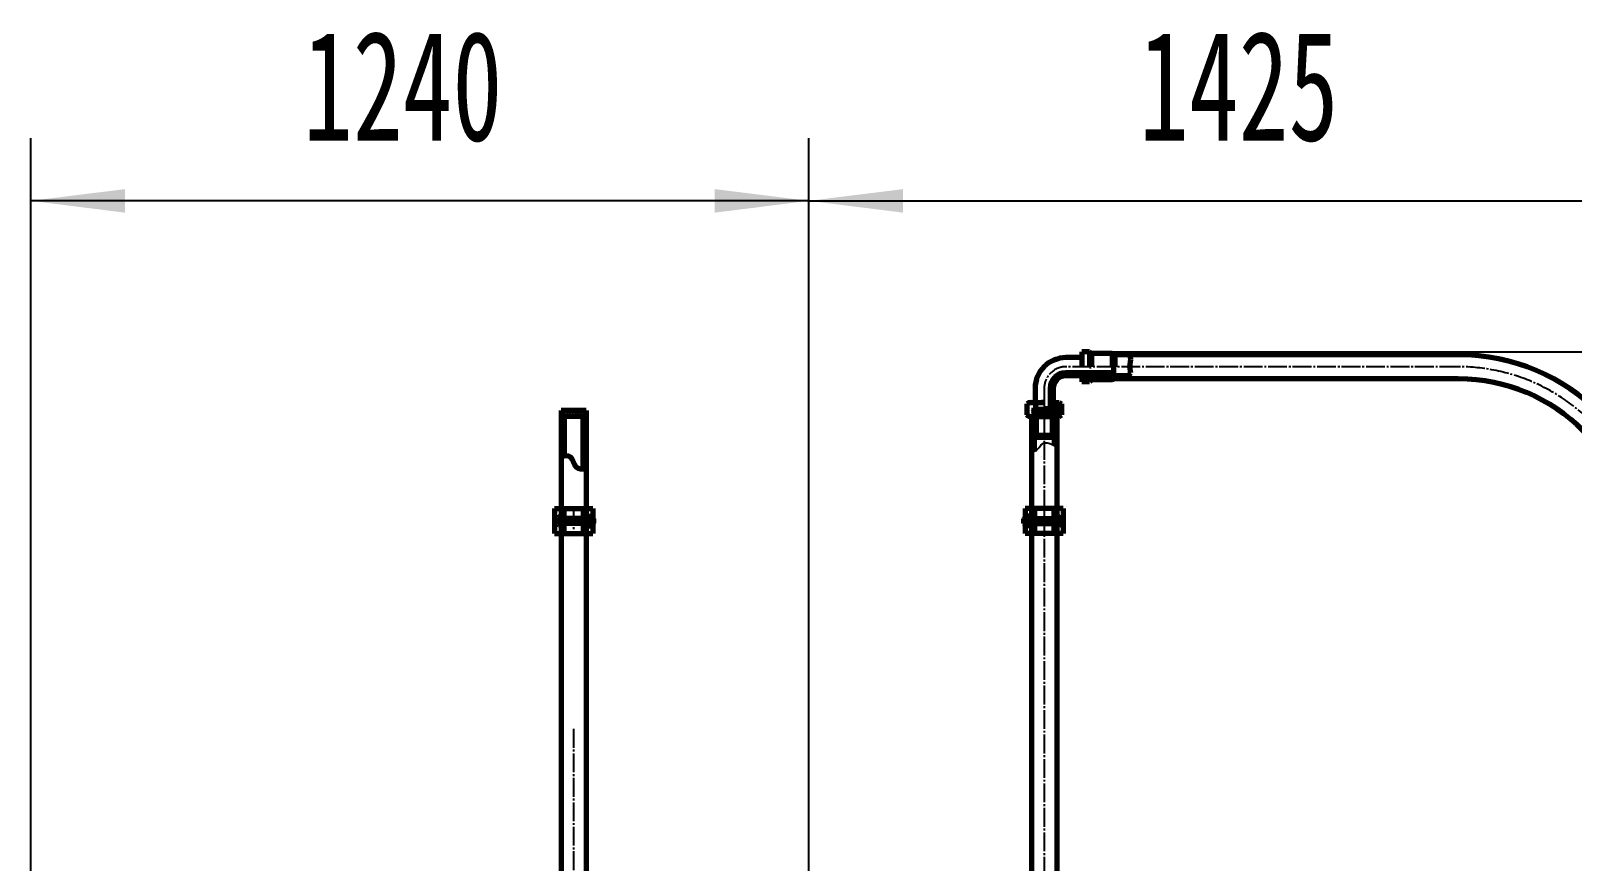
# Model space of a CAD drawing. Header units: millimetres. Extents: x -14850 to 14850, y -10500 to 10500.
# Drawn here: x 7018 to 9475, y 6095 to 7418 of the extents above; entities that cross this region are included whole.
import ezdxf

# ---------------------------------------------------------------- set-up
doc = ezdxf.new("R2010")
doc.units = ezdxf.units.MM
doc.linetypes.add('EB_DASH', pattern=[6, 3, -3])
doc.linetypes.add('EB_DASHDOT', pattern=[39, 30, -3, 3, -3])
for name, color, linetype, lineweight in [('CAXA0', 7, 'Continuous', 70), ('CAXA1', 1, 'EB_DASHDOT', 25), ('CAXA2', 6, 'EB_DASH', 25), ('CAXA3', 7, 'Continuous', 25), ('CAXA4', 3, 'Continuous', 25), ('CAXA5', 4, 'Continuous', 25)]:
    doc.layers.add(name, color=color, linetype=linetype, lineweight=lineweight)
doc.styles.add('标准', font='', dxfattribs={"width": 0.667})
doc.styles.get('标准').set_extended_font_data('NSimSun')
doc.dimstyles.new('标准', dxfattribs={"dimscale": 50, "dimtxt": 3.5, "dimasz": 3, "dimexe": 2, "dimexo": 0, "dimtad": 1, "dimdec": 1, "dimzin": 12, "dimdsep": 46, "dimtxsty": '标准', "dimcen": 0, "dimdle": 4, "dimaunit": 1, "dimazin": 2, "dimtfac": 1, "dimtdec": 3, "dimtmove": 0, "dimatfit": 3, "dimfxl": 0, "dimtolj": 1, "dimtzin": 0, "dimarcsym": 0})

# ---------------------------------------------------------------- blocks, each defined once
blk = doc.blocks.new('CAXBLOCK726')
at = {"layer": 'CAXA0', "color": 0, "linetype": 'Continuous', "lineweight": 25}
for p, q in [((7868.4, 6789.9), (7863.4, 6794.9)), ((7868.4, 6785.7), (7863.4, 6790.7)), ((7868.4, 6781.5), (7863.4, 6786.5)), ((7868.4, 6777.2), (7863.4, 6782.2)), ((7868.4, 6794.2), (7863.9, 6798.7)), ((7868.4, 6798.4), (7866, 6800.8)), ((7868.4, 6802.7), (7868.1, 6802.9)), ((7903.4, 6797.4), (7898.4, 6802.4)), ((7903.4, 6793.1), (7898.4, 6798.1)), ((7903.4, 6788.9), (7898.4, 6793.9)), ((7903.4, 6784.6), (7898.4, 6789.6)), ((7903.4, 6780.4), (7898.4, 6785.4)), ((7903.4, 6776.2), (7898.4, 6781.2)), ((7868.4, 6773), (7863.4, 6778)), ((7868.4, 6768.7), (7863.4, 6773.7)), ((7868.4, 6764.5), (7863.4, 6769.5)), ((7868.4, 6760.2), (7863.4, 6765.2)), ((7868.4, 6756), (7863.4, 6761)), ((7868.4, 6751.8), (7863.4, 6756.8)), ((7903.4, 6771.9), (7898.4, 6776.9)), ((7903.4, 6767.7), (7898.4, 6772.7)), ((7903.4, 6763.4), (7898.4, 6768.4)), ((7903.4, 6759.2), (7898.4, 6764.2)), ((7903.4, 6754.9), (7898.4, 6759.9)), ((7903.4, 6750.7), (7898.4, 6755.7)), ((7868.4, 6747.5), (7863.4, 6752.5)), ((7868.4, 6743.3), (7863.4, 6748.3)), ((7867.4, 6740), (7863.4, 6744)), ((7864, 6739.1), (7863.4, 6739.8)), ((7903.4, 6746.5), (7898.4, 6751.5)), ((7903.4, 6742.2), (7898.4, 6747.2)), ((7903.4, 6738), (7898.4, 6743)), ((7903.4, 6733.7), (7898.4, 6738.7)), ((7903.4, 6729.5), (7898.4, 6734.5)), ((7903.4, 6725.2), (7898.4, 6730.2)), ((7903.3, 6721.1), (7898.4, 6726)), ((7900.1, 6720), (7898.4, 6721.8))]:
    blk.add_line(p, q, dxfattribs=at)
blk = doc.blocks.new('CAXBLOCK727')
at = {"layer": 'CAXA0', "color": 0, "linetype": 'Continuous', "lineweight": 25}
for p, q in [((7863.4, 6811.2), (7865.3, 6813.2)), ((7864, 6807.6), (7869.6, 6813.2)), ((7866.1, 6805.4), (7873.8, 6813.2)), ((7868.2, 6803.3), (7878.1, 6813.2)), ((7872.3, 6803.2), (7882.3, 6813.2)), ((7876.6, 6803.2), (7883.4, 6810)), ((7880.8, 6803.2), (7883.4, 6805.7)), ((7883.4, 6810), (7886.6, 6813.2)), ((7883.4, 6805.7), (7890.8, 6813.2)), ((7885, 6803.2), (7895, 6813.2)), ((7889.3, 6803.2), (7899.3, 6813.2)), ((7893.5, 6803.2), (7903.4, 6813)), ((7897.8, 6803.2), (7903.4, 6808.8))]:
    blk.add_line(p, q, dxfattribs=at)
blk = doc.blocks.new('CAXBLOCK730')
at = {"layer": 'CAXA0', "color": 0, "linetype": 'Continuous', "lineweight": 25}
blk.add_line((7902.4, 6641.4), (7900.9, 6642.9), dxfattribs=at)
blk = doc.blocks.new('CAXBLOCK731')
at = {"layer": 'CAXA0', "color": 0, "linetype": 'Continuous', "lineweight": 25}
blk.add_line((7902.2, 6628.9), (7900.9, 6630.2), dxfattribs=at)
blk = doc.blocks.new('CAXBLOCK729', base_point=(7900.9, 6636.9))
at = {"layer": 'CAXA0'}
for p, q in [((7902.5, 6644.9), (7900.9, 6644.9)), ((7900.9, 6644.9), (7900.9, 6628.9)), ((7902.5, 6641.4), (7900.9, 6641.4)), ((7902.5, 6628.9), (7902.5, 6644.9)), ((7900.9, 6632.4), (7902.5, 6632.4)), ((7900.9, 6628.9), (7902.5, 6628.9))]:
    blk.add_line(p, q, dxfattribs=at)
at = {"layer": 'CAXA1', "color": 1, "linetype": 'EB_DASHDOT', "lineweight": 25}
blk.add_line((7897.9, 6636.9), (7905.5, 6636.9), dxfattribs=at)
at = {"layer": 'CAXA5'}
for name in ['CAXBLOCK730', 'CAXBLOCK731']:
    blk.add_blockref(name, (0, 0), dxfattribs=at)
blk = doc.blocks.new('CAXBLOCK732', base_point=(7865.9, 6636.9))
at = {"layer": 'CAXA0'}
for p, q in [((7858.2, 6631.8), (7858.2, 6642)), ((7859.5, 6643.2), (7865.9, 6643.2)), ((7865.9, 6643.2), (7865.9, 6630.5)), ((7915.3, 6640.9), (7865.9, 6640.9)), ((7915.3, 6632.9), (7865.9, 6632.9)), ((7887.9, 6640.9), (7887.9, 6632.9)), ((7915.3, 6632.9), (7915.3, 6640.9)), ((7915.9, 6640.3), (7915.3, 6640.9)), ((7915.9, 6633.5), (7915.3, 6632.9)), ((7915.9, 6633.5), (7915.9, 6640.3)), ((7865.9, 6630.5), (7859.5, 6630.5))]:
    blk.add_line(p, q, dxfattribs=at)
for centre, start, end in [((7859.5, 6642), 90, 180), ((7859.5, 6631.8), 180, 270)]:
    blk.add_arc(centre, 1.27, start, end, dxfattribs=at)
at = {"layer": 'CAXA1'}
blk.add_line((7918.9, 6636.9), (7855.2, 6636.9), dxfattribs=at)
at = {"layer": 'CAXA2'}
for p, q in [((7862.2, 6640.3), (7858.2, 6640.3)), ((7862.2, 6638.6), (7858.2, 6638.6)), ((7862.2, 6635.1), (7858.2, 6635.1)), ((7862.2, 6633.4), (7858.2, 6633.4)), ((7862.2, 6640.3), (7864.2, 6636.9)), ((7862.2, 6633.4), (7864.2, 6636.9))]:
    blk.add_line(p, q, dxfattribs=at)
for centre, radius, start, end in [((7860.5, 6639.5), 1.94, 333.4349, 26.5651), ((7855.7, 6636.9), 6.8, 345.2529, 14.7471), ((7860.5, 6634.3), 1.94, 333.4349, 26.5651)]:
    blk.add_arc(centre, radius, start, end, dxfattribs=at)
at = {"layer": 'CAXA3'}
for p, q in [((7887.9, 6640.3), (7886.8, 6640.9)), ((7887.9, 6633.5), (7886.8, 6632.9)), ((7915.9, 6640.3), (7887.9, 6640.3)), ((7915.9, 6633.5), (7887.9, 6633.5))]:
    blk.add_line(p, q, dxfattribs=at)
blk = doc.blocks.new('CAXBLOCK733', base_point=(7905.1, 6636.9))
at = {"layer": 'CAXA0'}
for p, q in [((7905.1, 6642.5), (7905.1, 6631.2)), ((7905.7, 6644.4), (7910.9, 6644.4)), ((7910.9, 6640.6), (7905.7, 6640.6)), ((7910.9, 6633.1), (7905.7, 6633.1)), ((7911.5, 6642.5), (7911.5, 6631.2)), ((7905.7, 6629.4), (7910.9, 6629.4))]:
    blk.add_line(p, q, dxfattribs=at)
for centre, radius, start, end in [((7908.3, 6642.5), 3.23, 144.43, 215.57), ((7917.1, 6636.9), 12, 161.7761, 198.2239), ((7908.3, 6631.2), 3.23, 144.43, 215.57), ((7908.3, 6642.5), 3.23, 324.43, 35.57), ((7899.5, 6636.9), 12, 341.7761, 18.2239), ((7908.3, 6631.2), 3.23, 324.43, 35.57)]:
    blk.add_arc(centre, radius, start, end, dxfattribs=at)
at = {"layer": 'CAXA1', "linetype": 'EB_DASHDOT', "lineweight": 25}
blk.add_line((7904.5, 6636.9), (7914.5, 6636.9), dxfattribs=at)
blk = doc.blocks.new('CAXBLOCK734', base_point=(7902.5, 6636.9))
at = {"layer": 'CAXA0'}
for p, q in [((7902.5, 6629.2), (7902.5, 6644.6)), ((7902.5, 6644.6), (7905.1, 6644.6)), ((7902.5, 6637.5), (7902.8, 6637.4)), ((7902.5, 6636.2), (7905.1, 6635.5)), ((7902.8, 6637.4), (7905.1, 6636.8)), ((7905.1, 6629.2), (7905.1, 6644.6)), ((7902.5, 6629.2), (7905.1, 6629.2))]:
    blk.add_line(p, q, dxfattribs=at)
at = {"layer": 'CAXA1', "linetype": 'EB_DASHDOT', "lineweight": 25}
blk.add_line((7899.5, 6636.9), (7908.1, 6636.9), dxfattribs=at)
blk = doc.blocks.new('CAXBLOCK728', base_point=(7858.7, 6583.3))
at = {"layer": 'CAXA0'}
for p, q in [((7852.9, 6656.9), (7852.9, 6616.9)), ((7852.9, 6656.9), (7913.9, 6656.9)), ((7865.9, 6656.9), (7865.9, 6616.9)), ((7867.9, 6656.9), (7867.9, 6616.9)), ((7898.9, 6656.9), (7898.9, 6616.9)), ((7900.9, 6656.9), (7900.9, 6616.9)), ((7913.9, 6656.9), (7913.9, 6616.9)), ((7852.9, 6616.9), (7913.9, 6616.9))]:
    blk.add_line(p, q, dxfattribs=at)
at = {"layer": 'CAXA1', "linetype": 'EB_DASHDOT', "lineweight": 25}
for p, q in [((7883.4, 6659.9), (7883.4, 6613.9)), ((7849.9, 6636.9), (7916.9, 6636.9)), ((7860.9, 6636.9), (7905.9, 6636.9))]:
    blk.add_line(p, q, dxfattribs=at)
at = {"layer": 'CAXA2'}
for p, q in [((7865.9, 6641.9), (7867.9, 6641.9)), ((7898.9, 6641.9), (7900.9, 6641.9)), ((7865.9, 6631.9), (7867.9, 6631.9)), ((7898.9, 6631.9), (7900.9, 6631.9))]:
    blk.add_line(p, q, dxfattribs=at)
at = {"layer": 'CAXA0'}
for name, p in [('CAXBLOCK732', (7865.9, 6636.9)), ('CAXBLOCK729', (7900.9, 6636.9)), ('CAXBLOCK734', (7902.5, 6636.9)), ('CAXBLOCK733', (7905.1, 6636.9))]:
    blk.add_blockref(name, p, dxfattribs=at)
blk = doc.blocks.new('CAXBLOCK735')
at = {"layer": 'CAXA0', "color": 0, "linetype": 'Continuous', "lineweight": 25}
for p, q in [((8644, 6855.7), (8648.2, 6851.6)), ((8644.8, 6857.8), (8648.7, 6853.9)), ((8645.7, 6859.7), (8649.5, 6856)), ((8646.7, 6861.5), (8650.4, 6857.9)), ((8647.9, 6863.2), (8651.5, 6859.6)), ((8649.2, 6864.8), (8652.7, 6861.2)), ((8650.5, 6866.2), (8654.1, 6862.7)), ((8652, 6867.5), (8655.6, 6864)), ((8653.6, 6868.8), (8657.3, 6865.2)), ((8655.4, 6869.9), (8659.1, 6866.2)), ((8657.2, 6870.8), (8661.1, 6867)), ((8659.2, 6871.7), (8663.2, 6867.7)), ((8661.4, 6872.3), (8665.6, 6868.1)), ((8663.7, 6872.9), (8668.3, 6868.2)), ((8666.2, 6873.2), (8671.2, 6868.2)), ((8669, 6873.2), (8674, 6868.2)), ((8671.8, 6873.2), (8676.8, 6868.2)), ((8674.7, 6873.2), (8679.7, 6868.2)), ((8677.5, 6873.2), (8682.5, 6868.2)), ((8680.3, 6873.2), (8685.3, 6868.2)), ((8683.1, 6873.2), (8688.1, 6868.2)), ((8686, 6873.2), (8691, 6868.2)), ((8688.8, 6873.2), (8693.8, 6868.2)), ((8691.6, 6873.2), (8696.6, 6868.2)), ((8694.5, 6873.2), (8699.5, 6868.2)), ((8697.3, 6873.2), (8702.3, 6868.2)), ((8700.1, 6873.2), (8705.1, 6868.2)), ((8702.9, 6873.2), (8707.9, 6868.2)), ((8705.8, 6873.2), (8710.8, 6868.2)), ((8708.6, 6873.2), (8713.6, 6868.2)), ((8711.4, 6873.2), (8716.2, 6868.4)), ((8714.3, 6873.2), (8719.5, 6868)), ((8717.1, 6873.2), (8722.3, 6868)), ((8719.9, 6873.2), (8725, 6868.2)), ((8722.7, 6873.2), (8728, 6868)), ((8725.6, 6873.2), (8730.8, 6868)), ((8728.4, 6873.2), (8733.6, 6868)), ((8731.2, 6873.2), (8736.1, 6868.3)), ((8734.1, 6873.2), (8739.2, 6868)), ((8736.9, 6873.2), (8741.2, 6868.9)), ((8739.7, 6873.2), (8743.2, 6869.7)), ((8742.5, 6873.2), (8743.8, 6871.9)), ((8642.9, 6848.4), (8647.9, 6843.4)), ((8642.9, 6845.6), (8647.9, 6840.6)), ((8642.9, 6842.8), (8647.9, 6837.8)), ((8642.9, 6839.9), (8647.9, 6834.9)), ((8642.9, 6837.1), (8647.9, 6832.1)), ((8642.9, 6834.3), (8647.9, 6829.3)), ((8642.9, 6831.4), (8647.9, 6826.4)), ((8643, 6851.1), (8647.9, 6846.2)), ((8643.4, 6853.5), (8647.9, 6849.1)), ((8642.9, 6828.6), (8647.9, 6823.6)), ((8642.9, 6825.8), (8651.9, 6816.8)), ((8642.9, 6823), (8649.4, 6816.4)), ((8642.9, 6820.1), (8646.6, 6816.4)), ((8642.9, 6817.3), (8643.8, 6816.4)), ((8650.1, 6821.4), (8651.9, 6819.6))]:
    blk.add_line(p, q, dxfattribs=at)
blk = doc.blocks.new('CAXBLOCK736', base_point=(8650.5, 6798.7))
at = {"layer": 'CAXA0', "linetype": 'Continuous', "lineweight": 25}
h = blk.add_hatch(color=256, dxfattribs=at)
h.paths.add_polyline_path([(8617.4, 6811.5), (8620.4, 6811.5), (8620.4, 6814.5), (8617.4, 6814.5)], flags=0)
h.paths.add_polyline_path([(8646.4, 6811.5), (8649.4, 6811.5), (8649.4, 6814.5), (8646.4, 6814.5)], flags=0)
at = {"layer": 'CAXA0'}
for p, q in [((8649.4, 6814.5), (8617.4, 6814.5)), ((8617.4, 6811.5), (8617.4, 6814.5)), ((8649.4, 6811.5), (8617.4, 6811.5)), ((8620.4, 6811.5), (8620.4, 6814.5)), ((8646.4, 6811.5), (8646.4, 6814.5)), ((8649.4, 6811.5), (8649.4, 6814.5))]:
    blk.add_line(p, q, dxfattribs=at)
at = {"layer": 'CAXA1', "linetype": 'EB_DASHDOT', "lineweight": 25}
blk.add_line((8633.4, 6808.5), (8633.4, 6817.5), dxfattribs=at)
blk = doc.blocks.new('CAXBLOCK737')
at = {"layer": 'CAXA0', "color": 0, "linetype": 'Continuous', "lineweight": 25}
for p, q in [((8648.7, 6821.5), (8653, 6825.9)), ((8648.7, 6824.4), (8650.2, 6825.9)), ((8650.9, 6815.3), (8651, 6815.4)), ((8650.9, 6812.5), (8652.9, 6814.4)), ((8650.9, 6809.6), (8652.9, 6811.6)), ((8650.9, 6806.8), (8652.9, 6808.7)), ((8651.4, 6821.4), (8655.8, 6825.9)), ((8652, 6805), (8652.9, 6805.9)), ((8652.9, 6820.1), (8658.1, 6825.3)), ((8652.9, 6817.2), (8659.9, 6824.2)), ((8652.9, 6814.4), (8661.2, 6822.8)), ((8652.9, 6811.6), (8661.2, 6819.9)), ((8652.9, 6808.7), (8661.2, 6817.1)), ((8652.9, 6805.9), (8661.2, 6814.3)), ((8653.6, 6803.8), (8661.2, 6811.4)), ((8656.2, 6803.6), (8661.2, 6808.6))]:
    blk.add_line(p, q, dxfattribs=at)
blk = doc.blocks.new('CAXBLOCK738')
at = {"layer": 'CAXA0', "color": 0, "linetype": 'Continuous', "lineweight": 25}
for p, q in [((8699, 6858.7), (8693.4, 6864.4)), ((8694.8, 6858.7), (8693.4, 6860.1)), ((8703.3, 6858.7), (8694.7, 6867.3)), ((8706.6, 6859.6), (8698.9, 6867.3)), ((8704.5, 6866), (8703.2, 6867.3)), ((8708.9, 6861.6), (8706, 6864.5)), ((8713.1, 6861.6), (8710.3, 6864.5)), ((8717.4, 6861.6), (8714.3, 6864.6)), ((8721.6, 6861.6), (8717.8, 6865.4)), ((8725.9, 6861.6), (8722.7, 6864.8)), ((8730.1, 6861.6), (8726.3, 6865.4)), ((8734.3, 6861.6), (8731.3, 6864.7)), ((8738.6, 6861.6), (8734.8, 6865.4)), ((8742.5, 6861.9), (8739, 6865.4)), ((8745.4, 6863.3), (8743.2, 6865.4)), ((8749.4, 6863.5), (8747.5, 6865.4)), ((8753.6, 6863.5), (8751.7, 6865.4)), ((8757.9, 6863.5), (8756, 6865.4)), ((8762.1, 6863.5), (8760.2, 6865.4)), ((8766.4, 6863.5), (8764.5, 6865.4))]:
    blk.add_line(p, q, dxfattribs=at)
blk = doc.blocks.new('CAXBLOCK739')
at = {"layer": 'CAXA0', "color": 0, "linetype": 'Continuous', "lineweight": 25}
for p, q in [((8695.9, 6867.3), (8696.6, 6868)), ((8700.2, 6867.3), (8700.8, 6868)), ((8704.4, 6867.3), (8704.5, 6867.5))]:
    blk.add_line(p, q, dxfattribs=at)
blk = doc.blocks.new('CAXBLOCK740')
at = {"layer": 'CAXA0', "color": 0, "linetype": 'Continuous', "lineweight": 25}
for p, q in [((8704.6, 6867.3), (8704.5, 6867.4)), ((8706, 6867.3), (8705.3, 6868)), ((8707.4, 6867.3), (8706.8, 6868)), ((8708.8, 6867.3), (8708.2, 6868)), ((8710.2, 6867.3), (8709.6, 6868)), ((8711.6, 6867.3), (8711, 6868)), ((8713.1, 6867.3), (8712.4, 6868)), ((8714.5, 6867.3), (8713.8, 6868)), ((8715.9, 6867.3), (8715.2, 6868)), ((8717.3, 6867.3), (8716.2, 6868.4)), ((8718.7, 6867.3), (8717.6, 6868.4)), ((8720.1, 6867.3), (8719.5, 6868)), ((8721.5, 6867.3), (8720.9, 6868)), ((8723, 6867.3), (8722.3, 6868)), ((8724.4, 6867.3), (8723.7, 6868)), ((8725.8, 6867.3), (8725, 6868.2)), ((8727.2, 6867.3), (8725.9, 6868.6)), ((8728.6, 6867.3), (8728, 6868)), ((8730, 6867.3), (8729.4, 6868)), ((8731.4, 6867.3), (8730.8, 6868)), ((8732.9, 6867.3), (8732.2, 6868)), ((8734.3, 6867.3), (8733.6, 6868)), ((8735.7, 6867.3), (8734.6, 6868.4)), ((8737.1, 6867.3), (8736.1, 6868.3)), ((8738.5, 6867.3), (8737.9, 6868)), ((8739.9, 6867.3), (8739.3, 6868)), ((8741.3, 6867.3), (8740.7, 6868)), ((8742.8, 6867.3), (8742.1, 6868)), ((8744.2, 6867.3), (8743.5, 6868)), ((8745.6, 6867.3), (8744.9, 6868)), ((8747, 6867.3), (8746.3, 6868)), ((8748.4, 6867.3), (8747.7, 6868)), ((8749.8, 6867.3), (8749.1, 6868)), ((8751.2, 6867.3), (8750.5, 6868)), ((8752.7, 6867.3), (8751.9, 6868)), ((8754.1, 6867.3), (8753.4, 6868)), ((8755.5, 6867.3), (8754.8, 6868.1)), ((8756.9, 6867.3), (8756.2, 6868.1)), ((8758.3, 6867.3), (8757.6, 6868.1)), ((8759.7, 6867.3), (8759, 6868.1)), ((8761.1, 6867.3), (8760.4, 6868.1)), ((8762.6, 6867.3), (8761.8, 6868.1)), ((8764, 6867.3), (8763.2, 6868.1)), ((8765.4, 6867.3), (8764.6, 6868.1)), ((8766.8, 6867.3), (8766, 6868.1))]:
    blk.add_line(p, q, dxfattribs=at)
blk = doc.blocks.new('CAXBLOCK741')
at = {"layer": 'CAXA0', "color": 0, "linetype": 'Continuous', "lineweight": 25}
for p, q in [((8704.5, 6867.5), (8705, 6868)), ((8705.8, 6867.3), (8706.5, 6868)), ((8707.2, 6867.3), (8707.9, 6868)), ((8708.6, 6867.3), (8709.3, 6868)), ((8710.1, 6867.3), (8710.7, 6868)), ((8711.5, 6867.3), (8712.1, 6868)), ((8712.9, 6867.3), (8713.5, 6868)), ((8714.3, 6867.3), (8714.9, 6868)), ((8715.7, 6867.3), (8717, 6868.6)), ((8717.1, 6867.3), (8718.1, 6868.3)), ((8718.5, 6867.3), (8719.2, 6868)), ((8720, 6867.3), (8720.6, 6868)), ((8721.4, 6867.3), (8722, 6868)), ((8722.8, 6867.3), (8723.4, 6868)), ((8724.2, 6867.3), (8725.1, 6868.2)), ((8725.6, 6867.3), (8726.7, 6868.5)), ((8727, 6867.3), (8727.7, 6868)), ((8728.4, 6867.3), (8729.1, 6868)), ((8729.9, 6867.3), (8730.5, 6868)), ((8731.3, 6867.3), (8731.9, 6868)), ((8732.7, 6867.3), (8733.3, 6868)), ((8734.1, 6867.3), (8735.4, 6868.6)), ((8735.5, 6867.3), (8736.4, 6868.2)), ((8736.9, 6867.3), (8737.6, 6868)), ((8738.3, 6867.3), (8739, 6868)), ((8739.8, 6867.3), (8740.4, 6868)), ((8741.2, 6867.3), (8741.8, 6868)), ((8742.6, 6867.3), (8743.2, 6868)), ((8744, 6867.3), (8744.7, 6868)), ((8745.4, 6867.3), (8746.1, 6868)), ((8746.8, 6867.3), (8747.5, 6868)), ((8748.2, 6867.3), (8748.9, 6868)), ((8749.7, 6867.3), (8750.4, 6868)), ((8751.1, 6867.3), (8751.8, 6868)), ((8752.5, 6867.3), (8753.2, 6868)), ((8753.9, 6867.3), (8754.6, 6868.1)), ((8755.3, 6867.3), (8756, 6868.1)), ((8756.7, 6867.3), (8757.5, 6868.1)), ((8758.1, 6867.3), (8758.9, 6868.1)), ((8759.6, 6867.3), (8760.3, 6868.1)), ((8761, 6867.3), (8761.7, 6868.1)), ((8762.4, 6867.3), (8763.1, 6868.1)), ((8763.8, 6867.3), (8764.6, 6868.1)), ((8765.2, 6867.3), (8766, 6868.1)), ((8766.6, 6867.3), (8766.8, 6867.5))]:
    blk.add_line(p, q, dxfattribs=at)
blk = doc.blocks.new('CAXBLOCK742')
at = {"layer": 'CAXA0', "color": 0, "linetype": 'Continuous', "lineweight": 25}
for p, q in [((8706.5, 6865.4), (8705.5, 6866.4)), ((8707.9, 6865.4), (8706.9, 6866.4)), ((8709.3, 6865.4), (8708.4, 6866.4)), ((8710.7, 6865.4), (8709.8, 6866.4)), ((8712.1, 6865.4), (8711.2, 6866.4)), ((8713.5, 6865.4), (8712.6, 6866.4)), ((8715, 6865.4), (8714, 6866.4)), ((8716.4, 6865.4), (8715.4, 6866.4)), ((8717.8, 6865.4), (8716.8, 6866.4)), ((8719.3, 6865.4), (8718.3, 6866.4)), ((8721.1, 6864.9), (8719.7, 6866.4)), ((8722.7, 6864.8), (8721.1, 6866.4)), ((8723.7, 6865.1), (8722.5, 6866.4)), ((8724.9, 6865.4), (8723.9, 6866.4)), ((8726.3, 6865.4), (8725.3, 6866.4)), ((8727.7, 6865.4), (8726.7, 6866.4)), ((8729.5, 6865.1), (8728.2, 6866.4)), ((8731.3, 6864.7), (8729.6, 6866.4)), ((8732.3, 6865), (8731, 6866.4)), ((8733.4, 6865.4), (8732.4, 6866.4)), ((8734.8, 6865.4), (8733.8, 6866.4)), ((8736.2, 6865.4), (8735.2, 6866.4)), ((8737.6, 6865.4), (8736.6, 6866.4)), ((8739, 6865.4), (8738, 6866.4)), ((8740.4, 6865.4), (8739.5, 6866.4)), ((8741.8, 6865.4), (8740.9, 6866.4)), ((8743.2, 6865.4), (8742.3, 6866.4)), ((8744.7, 6865.4), (8743.7, 6866.4)), ((8746.1, 6865.4), (8745.1, 6866.4)), ((8747.5, 6865.4), (8746.5, 6866.4)), ((8748.9, 6865.4), (8747.9, 6866.4)), ((8750.3, 6865.4), (8749.4, 6866.4)), ((8751.7, 6865.4), (8750.8, 6866.4)), ((8753.1, 6865.4), (8752.2, 6866.4)), ((8754.6, 6865.4), (8753.6, 6866.4)), ((8756, 6865.4), (8755, 6866.4)), ((8757.4, 6865.4), (8756.4, 6866.4)), ((8758.8, 6865.4), (8757.8, 6866.4)), ((8760.2, 6865.4), (8759.3, 6866.4)), ((8761.6, 6865.4), (8760.7, 6866.4)), ((8763, 6865.4), (8762.1, 6866.4)), ((8764.5, 6865.4), (8763.5, 6866.4)), ((8765.9, 6865.4), (8764.9, 6866.4)), ((8767.3, 6865.4), (8766.3, 6866.4)), ((8768.3, 6865.8), (8767.7, 6866.4))]:
    blk.add_line(p, q, dxfattribs=at)
blk = doc.blocks.new('CAXBLOCK743')
at = {"layer": 'CAXA0', "color": 0, "linetype": 'Continuous', "lineweight": 25}
for p, q in [((8704.7, 6866.2), (8704.9, 6866.4)), ((8705.5, 6865.6), (8706.3, 6866.4)), ((8706.7, 6865.4), (8707.7, 6866.4)), ((8708.1, 6865.4), (8709.1, 6866.4)), ((8709.6, 6865.4), (8710.5, 6866.4)), ((8711, 6865.4), (8711.9, 6866.4)), ((8712.4, 6865.4), (8713.3, 6866.4)), ((8713.8, 6865.4), (8714.8, 6866.4)), ((8715.2, 6865.4), (8716.2, 6866.4)), ((8716.6, 6865.4), (8717.6, 6866.4)), ((8718, 6865.4), (8719, 6866.4)), ((8719.4, 6865.3), (8720.4, 6866.4)), ((8720.5, 6865.1), (8721.8, 6866.4)), ((8721.7, 6864.8), (8723.2, 6866.4)), ((8723.2, 6865), (8724.7, 6866.4)), ((8725.1, 6865.4), (8726.1, 6866.4)), ((8726.5, 6865.4), (8727.5, 6866.4)), ((8727.9, 6865.4), (8728.9, 6866.4)), ((8729.1, 6865.2), (8730.3, 6866.4)), ((8730.2, 6864.9), (8731.7, 6866.4)), ((8731.5, 6864.7), (8733.1, 6866.4)), ((8733.6, 6865.4), (8734.6, 6866.4)), ((8735, 6865.4), (8736, 6866.4)), ((8736.4, 6865.4), (8737.4, 6866.4)), ((8737.8, 6865.4), (8738.8, 6866.4)), ((8739.3, 6865.4), (8740.2, 6866.4)), ((8740.7, 6865.4), (8741.6, 6866.4)), ((8742.1, 6865.4), (8743, 6866.4)), ((8743.5, 6865.4), (8744.5, 6866.4)), ((8744.9, 6865.4), (8745.9, 6866.4)), ((8746.3, 6865.4), (8747.3, 6866.4)), ((8747.7, 6865.4), (8748.7, 6866.4)), ((8749.2, 6865.4), (8750.1, 6866.4)), ((8750.6, 6865.4), (8751.5, 6866.4)), ((8752, 6865.4), (8752.9, 6866.4)), ((8753.4, 6865.4), (8754.4, 6866.4)), ((8754.8, 6865.4), (8755.8, 6866.4)), ((8756.2, 6865.4), (8757.2, 6866.4)), ((8757.6, 6865.4), (8758.6, 6866.4)), ((8759.1, 6865.4), (8760, 6866.4)), ((8760.5, 6865.4), (8761.4, 6866.4)), ((8761.9, 6865.4), (8762.8, 6866.4)), ((8763.3, 6865.4), (8764.3, 6866.4)), ((8764.7, 6865.4), (8765.7, 6866.4)), ((8766.1, 6865.4), (8767.1, 6866.4)), ((8767.5, 6865.4), (8768.1, 6866))]:
    blk.add_line(p, q, dxfattribs=at)
blk = doc.blocks.new('CAXBLOCK744')
at = {"layer": 'CAXA0', "color": 0, "linetype": 'Continuous', "lineweight": 25}
for p, q in [((8614.4, 6811.9), (8613.4, 6812.9)), ((8614.4, 6809), (8613.4, 6810)), ((8614.4, 6806.2), (8613.4, 6807.2)), ((8620.4, 6805.9), (8614.4, 6811.9)), ((8620.4, 6803), (8614.4, 6809)), ((8620.4, 6800.2), (8614.4, 6806.2)), ((8617.4, 6811.7), (8615.9, 6813.2)), ((8620.4, 6808.7), (8617.8, 6811.3)), ((8652.4, 6805), (8646.4, 6811)), ((8652.4, 6802.1), (8646.4, 6808.1)), ((8652.4, 6799.3), (8646.4, 6805.3)), ((8652.4, 6807.8), (8648.9, 6811.3)), ((8652.4, 6810.6), (8649.8, 6813.2)), ((8653.4, 6809.6), (8652.4, 6810.6)), ((8653.4, 6806.8), (8652.4, 6807.8)), ((8653.4, 6804), (8652.4, 6805)), ((8653.4, 6812.5), (8652.7, 6813.2)), ((8614.4, 6803.4), (8613.4, 6804.4)), ((8614.4, 6800.5), (8613.4, 6801.5)), ((8614.4, 6797.7), (8613.4, 6798.7)), ((8614.4, 6794.9), (8613.4, 6795.9)), ((8614.4, 6792.1), (8613.4, 6793.1)), ((8614.4, 6789.2), (8613.4, 6790.2)), ((8620.4, 6780.4), (8613.4, 6787.4)), ((8620.4, 6777.6), (8613.4, 6784.6)), ((8620.4, 6774.7), (8613.4, 6781.7)), ((8620.4, 6797.4), (8614.4, 6803.4)), ((8620.4, 6794.5), (8614.4, 6800.5)), ((8620.4, 6791.7), (8614.4, 6797.7)), ((8620.4, 6788.9), (8614.4, 6794.9)), ((8620.4, 6786.1), (8614.4, 6792.1)), ((8620.4, 6783.2), (8614.4, 6789.2)), ((8652.4, 6796.5), (8646.4, 6802.5)), ((8652.4, 6793.7), (8646.4, 6799.7)), ((8652.4, 6790.8), (8646.4, 6796.8)), ((8653.4, 6787), (8646.4, 6794)), ((8653.4, 6784.2), (8646.4, 6791.2)), ((8653.4, 6781.3), (8646.4, 6788.3)), ((8653.4, 6778.5), (8646.4, 6785.5)), ((8652.6, 6776.4), (8646.4, 6782.7)), ((8653.4, 6801.1), (8652.4, 6802.1)), ((8653.4, 6798.3), (8652.4, 6799.3)), ((8653.4, 6795.5), (8652.4, 6796.5)), ((8653.4, 6792.7), (8652.4, 6793.7)), ((8653.4, 6789.8), (8652.4, 6790.8)), ((8620.4, 6771.9), (8613.4, 6778.9)), ((8619.3, 6770.2), (8617.4, 6772.1)), ((8651.2, 6775), (8646.4, 6779.9)), ((8649.8, 6773.6), (8646.4, 6777)), ((8649.4, 6771.2), (8646.4, 6774.2)), ((8647.6, 6770.2), (8646.4, 6771.4))]:
    blk.add_line(p, q, dxfattribs=at)
blk = doc.blocks.new('CAXBLOCK747')
at = {"layer": 'CAXA0', "color": 0, "linetype": 'Continuous', "lineweight": 25}
blk.add_line((8615.2, 6641.4), (8614.3, 6642.3), dxfattribs=at)
blk = doc.blocks.new('CAXBLOCK748')
at = {"layer": 'CAXA0', "color": 0, "linetype": 'Continuous', "lineweight": 25}
for p, q in [((8614.9, 6628.9), (8614.3, 6629.5)), ((8615.9, 6632.2), (8615.7, 6632.4))]:
    blk.add_line(p, q, dxfattribs=at)
blk = doc.blocks.new('CAXBLOCK746', base_point=(8615.9, 6636.9))
at = {"layer": 'CAXA0'}
for p, q in [((8614.3, 6628.9), (8614.3, 6644.9)), ((8614.3, 6644.9), (8615.9, 6644.9)), ((8614.3, 6641.4), (8615.9, 6641.4)), ((8615.9, 6644.9), (8615.9, 6628.9)), ((8615.9, 6632.4), (8614.3, 6632.4)), ((8615.9, 6628.9), (8614.3, 6628.9))]:
    blk.add_line(p, q, dxfattribs=at)
at = {"layer": 'CAXA1', "color": 1, "linetype": 'EB_DASHDOT', "lineweight": 25}
blk.add_line((8618.9, 6636.9), (8611.3, 6636.9), dxfattribs=at)
at = {"layer": 'CAXA5'}
for name in ['CAXBLOCK747', 'CAXBLOCK748']:
    blk.add_blockref(name, (0, 0), dxfattribs=at)
blk = doc.blocks.new('CAXBLOCK749', base_point=(8650.9, 6636.9))
at = {"layer": 'CAXA0'}
for p, q in [((8600.9, 6640.3), (8601.5, 6640.9)), ((8600.9, 6633.5), (8600.9, 6640.3)), ((8600.9, 6633.5), (8601.5, 6632.9)), ((8601.5, 6632.9), (8601.5, 6640.9)), ((8601.5, 6640.9), (8650.9, 6640.9)), ((8601.5, 6632.9), (8650.9, 6632.9)), ((8628.9, 6640.9), (8628.9, 6632.9)), ((8650.9, 6643.2), (8650.9, 6630.5)), ((8657.2, 6643.2), (8650.9, 6643.2)), ((8658.5, 6631.8), (8658.5, 6642)), ((8650.9, 6630.5), (8657.2, 6630.5))]:
    blk.add_line(p, q, dxfattribs=at)
for centre, start, end in [((8657.2, 6642), 0, 90), ((8657.2, 6631.8), 270, 0)]:
    blk.add_arc(centre, 1.27, start, end, dxfattribs=at)
at = {"layer": 'CAXA1'}
blk.add_line((8597.9, 6636.9), (8661.5, 6636.9), dxfattribs=at)
at = {"layer": 'CAXA2'}
for p, q in [((8654.5, 6640.3), (8652.5, 6636.9)), ((8654.5, 6633.4), (8652.5, 6636.9)), ((8654.5, 6640.3), (8658.5, 6640.3)), ((8654.5, 6638.6), (8658.5, 6638.6)), ((8654.5, 6635.1), (8658.5, 6635.1)), ((8654.5, 6633.4), (8658.5, 6633.4))]:
    blk.add_line(p, q, dxfattribs=at)
for centre, radius, start, end in [((8656.3, 6639.5), 1.94, 153.4349, 206.5651), ((8661.1, 6636.9), 6.8, 165.2529, 194.7471), ((8656.3, 6634.3), 1.94, 153.4349, 206.5651)]:
    blk.add_arc(centre, radius, start, end, dxfattribs=at)
at = {"layer": 'CAXA3'}
for p, q in [((8600.9, 6640.3), (8628.9, 6640.3)), ((8600.9, 6633.5), (8628.9, 6633.5)), ((8628.9, 6640.3), (8629.9, 6640.9)), ((8628.9, 6633.5), (8629.9, 6632.9))]:
    blk.add_line(p, q, dxfattribs=at)
blk = doc.blocks.new('CAXBLOCK750', base_point=(8611.7, 6636.9))
at = {"layer": 'CAXA0'}
for p, q in [((8605.3, 6642.5), (8605.3, 6631.2)), ((8611.1, 6644.4), (8605.9, 6644.4)), ((8605.9, 6640.6), (8611.1, 6640.6)), ((8605.9, 6633.1), (8611.1, 6633.1)), ((8611.7, 6642.5), (8611.7, 6631.2)), ((8611.1, 6629.4), (8605.9, 6629.4))]:
    blk.add_line(p, q, dxfattribs=at)
for centre, radius, start, end in [((8608.5, 6642.5), 3.23, 144.43, 215.57), ((8617.3, 6636.9), 12, 161.7761, 198.2239), ((8608.5, 6631.2), 3.23, 144.43, 215.57), ((8608.5, 6642.5), 3.23, 324.43, 35.57), ((8599.7, 6636.9), 12, 341.7761, 18.2239), ((8608.5, 6631.2), 3.23, 324.43, 35.57)]:
    blk.add_arc(centre, radius, start, end, dxfattribs=at)
at = {"layer": 'CAXA1', "linetype": 'EB_DASHDOT', "lineweight": 25}
blk.add_line((8612.3, 6636.9), (8602.3, 6636.9), dxfattribs=at)
blk = doc.blocks.new('CAXBLOCK751', base_point=(8614.3, 6636.9))
at = {"layer": 'CAXA0'}
for p, q in [((8611.7, 6629.2), (8611.7, 6644.6)), ((8614.3, 6644.6), (8611.7, 6644.6)), ((8613.9, 6637.4), (8611.7, 6636.8)), ((8614.3, 6636.2), (8611.7, 6635.5)), ((8614.3, 6637.5), (8613.9, 6637.4)), ((8614.3, 6629.2), (8614.3, 6644.6)), ((8614.3, 6629.2), (8611.7, 6629.2))]:
    blk.add_line(p, q, dxfattribs=at)
at = {"layer": 'CAXA1', "linetype": 'EB_DASHDOT', "lineweight": 25}
blk.add_line((8617.3, 6636.9), (8608.7, 6636.9), dxfattribs=at)
blk = doc.blocks.new('CAXBLOCK745', base_point=(8658.1, 6583.3))
at = {"layer": 'CAXA0'}
for p, q in [((8602.9, 6656.9), (8602.9, 6616.9)), ((8663.9, 6656.9), (8602.9, 6656.9)), ((8615.9, 6656.9), (8615.9, 6616.9)), ((8617.9, 6656.9), (8617.9, 6616.9)), ((8648.9, 6656.9), (8648.9, 6616.9)), ((8650.9, 6656.9), (8650.9, 6616.9)), ((8663.9, 6656.9), (8663.9, 6616.9)), ((8663.9, 6616.9), (8602.9, 6616.9))]:
    blk.add_line(p, q, dxfattribs=at)
at = {"layer": 'CAXA1', "linetype": 'EB_DASHDOT', "lineweight": 25}
for p, q in [((8633.4, 6659.9), (8633.4, 6613.9)), ((8666.9, 6636.9), (8599.9, 6636.9)), ((8655.9, 6636.9), (8610.9, 6636.9))]:
    blk.add_line(p, q, dxfattribs=at)
at = {"layer": 'CAXA2'}
for p, q in [((8617.9, 6641.9), (8615.9, 6641.9)), ((8650.9, 6641.9), (8648.9, 6641.9)), ((8617.9, 6631.9), (8615.9, 6631.9)), ((8650.9, 6631.9), (8648.9, 6631.9))]:
    blk.add_line(p, q, dxfattribs=at)
at = {"layer": 'CAXA0'}
for name, p in [('CAXBLOCK749', (8650.9, 6636.9)), ('CAXBLOCK750', (8611.7, 6636.9)), ('CAXBLOCK751', (8614.3, 6636.9)), ('CAXBLOCK746', (8615.9, 6636.9))]:
    blk.add_blockref(name, p, dxfattribs=at)
blk = doc.blocks.new('*D777')
at = {"layer": 'CAXA4', "linetype": 'Continuous', "lineweight": 25}
for points in [[(8258.4, 7147.1), (8408.4, 7128.3), (8408.4, 7165.8)], [(9683.4, 7147.1), (9533.4, 7128.3), (9533.4, 7165.8)]]:
    blk.add_hatch(color=0, dxfattribs=at).paths.add_polyline_path(points, flags=0)
at = {"layer": 'CAXA4', "color": 0, "linetype": 'Continuous', "lineweight": 25}
for p, q in [((8258.4, 3729.7), (8258.4, 7247.1)), ((9683.4, 4201.7), (9683.4, 7247.1)), ((8258.4, 7147.1), (9683.4, 7147.1))]:
    blk.add_line(p, q, dxfattribs=at)
at = {"layer": 'CAXA4', "color": 0, "linetype": 'Continuous', "lineweight": 25, "insert": (8784.7, 7418.1), "char_height": 175, "attachment_point": 1, "style": '标准'}
blk.add_mtext('\\fNSimSun|b0|i0|p34;1425', dxfattribs=at)
blk = doc.blocks.new('*D778')
at = {"layer": 'CAXA4', "linetype": 'Continuous', "lineweight": 25}
for points in [[(7018.4, 7147.1), (7168.4, 7165.8), (7168.4, 7128.3)], [(8258.4, 7147.1), (8108.4, 7165.8), (8108.4, 7128.3)]]:
    blk.add_hatch(color=0, dxfattribs=at).paths.add_polyline_path(points, flags=0)
at = {"layer": 'CAXA4', "color": 0, "linetype": 'Continuous', "lineweight": 25}
for p, q in [((7018.4, 4236.1), (7018.4, 7247.1)), ((8258.4, 3729.7), (8258.4, 7247.1)), ((8258.4, 7147.1), (7018.4, 7147.1))]:
    blk.add_line(p, q, dxfattribs=at)
at = {"layer": 'CAXA4', "color": 0, "linetype": 'Continuous', "lineweight": 25, "insert": (7452.2, 7418.1), "char_height": 175, "attachment_point": 1, "style": '标准'}
blk.add_mtext('\\fNSimSun|b0|i0|p34;1240', dxfattribs=at)
blk = doc.blocks.new('*D788')
at = {"layer": 'CAXA4', "linetype": 'Continuous', "lineweight": 25}
for points in [[(10083.1, 6906.7), (10064.3, 6756.7), (10101.8, 6756.7)], [(10083.1, 1726.7), (10064.3, 1876.7), (10101.8, 1876.7)]]:
    blk.add_hatch(color=0, dxfattribs=at).paths.add_polyline_path(points, flags=0)
at = {"layer": 'CAXA4', "color": 0, "linetype": 'Continuous', "lineweight": 25}
for p, q in [((8693.4, 6906.7), (10183.1, 6906.7)), ((10083.1, 6906.7), (10083.1, 1726.7)), ((9008.4, 1726.7), (10183.1, 1726.7))]:
    blk.add_line(p, q, dxfattribs=at)
at = {"layer": 'CAXA4', "color": 0, "linetype": 'Continuous', "lineweight": 25, "insert": (9812.1, 4130.5), "char_height": 175, "attachment_point": 1, "rotation": 90, "style": '标准'}
blk.add_mtext('\\fNSimSun|b0|i0|p34;5180', dxfattribs=at)
blk = doc.blocks.new('*D842')
at = {"layer": 'CAXA4', "linetype": 'Continuous', "lineweight": 25}
for points in [[(14044.2, 6906.7), (14025.4, 6756.7), (14062.9, 6756.7)], [(14044.2, 976.7), (14025.4, 1126.7), (14062.9, 1126.7)]]:
    blk.add_hatch(color=0, dxfattribs=at).paths.add_polyline_path(points, flags=0)
at = {"layer": 'CAXA4', "color": 0, "linetype": 'Continuous', "lineweight": 25}
for p, q in [((8705.6, 6906.7), (14144.2, 6906.7)), ((14044.2, 6906.7), (14044.2, 976.7)), ((7255.7, 976.7), (14144.2, 976.7))]:
    blk.add_line(p, q, dxfattribs=at)
at = {"layer": 'CAXA4', "color": 0, "linetype": 'Continuous', "lineweight": 25, "insert": (13773.2, 3755.5), "char_height": 175, "attachment_point": 1, "rotation": 90, "style": '标准'}
blk.add_mtext('\\fNSimSun|b0|i0|p34;5930', dxfattribs=at)

msp = doc.modelspace()

# ---------------------------------------------------------------- hatches: boundary and pattern name
at = {"layer": 'CAXA0', "linetype": 'Continuous', "lineweight": 25}
h = msp.add_hatch(color=256, dxfattribs=at)
h.paths.add_polyline_path([(7903.38, 6803.17), (7898.38, 6803.17), (7903.38, 6808.17)], flags=0)
h.paths.add_polyline_path([(7903.38, 6798.17), (7898.38, 6803.17), (7903.38, 6803.17)], flags=0)
h.paths.add_polyline_path([(7868.38, 6803.17), (7863.38, 6803.17), (7863.38, 6808.17)], flags=0)
h.paths.add_polyline_path([(7863.38, 6798.17), (7863.38, 6803.17), (7868.38, 6803.17)], flags=0)
msp.add_hatch(color=256, dxfattribs=at).paths.add_polyline_path([(7863.38, 6798.17), (7863.38, 6803.17), (7868.38, 6803.17)], flags=0)
h = msp.add_hatch(color=256, dxfattribs=at)
h.paths.add_polyline_path([(8613.38, 6773.17), (8617.38, 6773.17), (8613.38, 6777.17), (8613.38, 6773.96)], flags=0)
h.paths.add_polyline_path([(8613.38, 6769.17), (8617.38, 6773.17), (8613.38, 6773.17), (8613.38, 6771.66)], flags=0)
h = msp.add_hatch(color=256, dxfattribs=at)
h.paths.add_polyline_path([(8653.38, 6773.17), (8649.38, 6773.17), (8653.38, 6777.17), (8653.38, 6773.96)], flags=0)
h.paths.add_polyline_path([(8653.38, 6769.17), (8649.38, 6773.17), (8653.38, 6773.17), (8653.38, 6771.66)], flags=0)

# ---------------------------------------------------------------- linework, layer by layer
at = {"layer": 'CAXA0'}
for p, q in [((8705.64, 6906.67), (8693.38, 6906.67)), ((8693.38, 6906.67), (8693.38, 6882.71)), ((8708.98, 6903.81), (8705.64, 6906.67)), ((8705.64, 6906.67), (8705.64, 6882.71)), ((8741.85, 6903.81), (8708.98, 6903.81)), ((8708.98, 6903.81), (8708.98, 6882.71)), ((8741.85, 6903.81), (8745.75, 6901.9)), ((8741.85, 6903.81), (8741.85, 6882.71)), ((8693.38, 6897.21), (8667.88, 6897.21)), ((8743.8, 6882.71), (8743.8, 6870.01)), ((8745.75, 6901.9), (8745.75, 6882.71)), ((9295.91, 6901.9), (8745.75, 6901.9)), ((8770.02, 6882.71), (8771.44, 6894.26)), ((8771.49, 6873.12), (8770.02, 6882.71)), ((8771.44, 6894.26), (8770.27, 6901.9)), ((8743.8, 6873.21), (8667.88, 6873.21)), ((8715.72, 6868.21), (8667.88, 6868.21)), ((8693.38, 6868.1), (8693.38, 6858.74)), ((8693.38, 6867.97), (8693.38, 6865.39)), ((8767.07, 6867.34), (8693.38, 6867.34)), ((8705.64, 6858.74), (8693.38, 6858.74)), ((8715.22, 6867.97), (8704.52, 6867.97)), ((8704.52, 6867.97), (8704.52, 6864.38)), ((8704.52, 6866.38), (8705.64, 6865.43)), ((8767.93, 6866.38), (8704.52, 6866.38)), ((8714.33, 6864.45), (8704.52, 6864.45)), ((8714.33, 6865.43), (8705.64, 6865.43)), ((8708.98, 6861.61), (8705.64, 6858.74)), ((8741.85, 6861.61), (8708.98, 6861.61)), ((8719.01, 6865.43), (8714.33, 6865.43)), ((8714.33, 6865.43), (8714.33, 6864.45)), ((8716.78, 6868.7), (8715.22, 6867.97)), ((8719.01, 6867.97), (8716.78, 6868.7)), ((8724.58, 6867.97), (8719.01, 6867.97)), ((8722.35, 6864.66), (8719.01, 6865.43)), ((8724.58, 6865.43), (8722.35, 6864.66)), ((8726.14, 6868.7), (8724.58, 6867.97)), ((8727.92, 6865.43), (8724.58, 6865.43)), ((8727.92, 6867.97), (8726.14, 6868.7)), ((8733.49, 6867.97), (8727.92, 6867.97)), ((8731.27, 6864.66), (8727.92, 6865.43)), ((8733.49, 6865.43), (8731.27, 6864.66)), ((8735.28, 6868.7), (8733.49, 6867.97)), ((8768.71, 6865.43), (8733.49, 6865.43)), ((8736.84, 6867.97), (8735.28, 6868.7)), ((8766.37, 6868.1), (8736.84, 6867.97)), ((8743.8, 6870.01), (8739.07, 6867.97)), ((8741.85, 6861.61), (8745.75, 6863.52)), ((9293.38, 6863.52), (8745.75, 6863.52)), ((8766.37, 6868.1), (8771.49, 6873.12)), ((8770.27, 6863.52), (8766.37, 6868.1)), ((8618.88, 6848.21), (8618.88, 6825.85)), ((8642.88, 6848.21), (8642.88, 6816.39)), ((8647.88, 6848.21), (8647.88, 6821.39)), ((7863.38, 6813.17), (7863.38, 4341.67)), ((7903.38, 6813.17), (7863.38, 6813.17)), ((7903.38, 6813.17), (7863.38, 6813.17)), ((7868.38, 6803.17), (7863.38, 6808.17)), ((7903.38, 6808.17), (7898.38, 6803.17)), ((7903.38, 6813.17), (7903.38, 4341.67)), ((8609.66, 6825.85), (8605.52, 6823.46)), ((8605.52, 6823.46), (8605.52, 6805.95)), ((8609.66, 6803.56), (8605.52, 6805.95)), ((8609.66, 6825.85), (8633.38, 6825.85)), ((8653.38, 6813.17), (8613.38, 6813.17)), ((8617.38, 6813.17), (8617.38, 6811.27)), ((8649.38, 6811.27), (8617.38, 6811.27)), ((8619.45, 6823.46), (8619.45, 6805.95)), ((8620.38, 6811.27), (8620.38, 6770.17)), ((8633.38, 6816.39), (8651.88, 6816.39)), ((8633.38, 6815.39), (8652.88, 6815.39)), ((8650.93, 6805.79), (8633.38, 6805.79)), ((8646.38, 6811.27), (8646.38, 6770.17)), ((8647.88, 6825.85), (8657.1, 6825.85)), ((8647.88, 6821.39), (8652.88, 6821.39)), ((8648.7, 6825.85), (8648.7, 6821.39)), ((8649.38, 6813.17), (8649.38, 6811.27)), ((8650.93, 6815.39), (8650.93, 6805.79)), ((8650.93, 6805.79), (8653.85, 6803.56)), ((8651.88, 6821.39), (8651.88, 6816.39)), ((8652.88, 6821.39), (8652.88, 6815.39)), ((8657.1, 6825.85), (8661.24, 6823.46)), ((8657.1, 6803.56), (8661.24, 6805.95)), ((8661.24, 6823.46), (8661.24, 6805.95)), ((7868.38, 6803.17), (7863.38, 6798.17)), ((7903.38, 6803.17), (7863.38, 6803.17)), ((7868.38, 6803.17), (7868.38, 6740.25)), ((7898.38, 6803.17), (7898.38, 6719.59)), ((7898.38, 6803.17), (7903.38, 6798.17)), ((8609.66, 6803.56), (8657.1, 6803.56)), ((8613.38, 6803.56), (8613.38, 4341.67)), ((8613.38, 6788.17), (8615.83, 6788.17)), ((8653.38, 6788.17), (8650.93, 6788.17)), ((8653.38, 6803.56), (8653.38, 4386.17)), ((8617.38, 6773.17), (8613.38, 6777.17)), ((8617.38, 6773.17), (8613.38, 6769.17)), ((8617.38, 6773.17), (8613.38, 6773.17)), ((8617.38, 6773.17), (8617.38, 6747.78)), ((8649.38, 6770.17), (8617.38, 6770.17)), ((8646.38, 6773.17), (8620.38, 6773.17)), ((8649.38, 6773.17), (8653.38, 6777.17)), ((8649.38, 6773.17), (8653.38, 6769.17)), ((8653.38, 6773.17), (8649.38, 6773.17)), ((8649.38, 6773.17), (8649.38, 6757.16)), ((7899.38, 6719.8), (7899.38, 6719.59))]:
    msp.add_line(p, q, dxfattribs=at)
for centre, radius, start, end in [((8667.88, 6848.21), 49, 90, 180), ((9293.38, 6582.71), 319.2, 0, 90), ((8667.88, 6848.21), 25, 90, 180), ((8667.88, 6848.21), 20, 90, 180), ((9293.38, 6582.71), 280.8, 0, 90), ((8612.49, 6814.51), 11.34, 52.12112, 127.87888), ((8612.49, 6814.91), 11.34, 232.12112, 307.87888), ((8633.38, 6784.06), 41.79, 90, 109.47122), ((8633.38, 6845.35), 41.79, 250.52878, 270)]:
    msp.add_arc(centre, radius, start, end, dxfattribs=at)
msp.add_open_spline([(7903.38, 6721.08), (7897.1, 6718.55), (7885.95, 6718.38), (7881.02, 6742.65), (7869.29, 6740.83), (7863.38, 6738.95)], degree=3, knots=[0, 0, 0, 0, 18.0856237, 35.5949593, 51.0741329, 51.0741329, 51.0741329, 51.0741329], dxfattribs=at)
at = {"layer": 'CAXA1'}
for p, q in [((8706.75, 6905.67), (8706.75, 6879.71)), ((8633.38, 6848.21), (8633.38, 6794.46))]:
    msp.add_line(p, q, dxfattribs=at)
at = {"layer": 'CAXA1', "linetype": 'EB_DASHDOT', "lineweight": 25}
for p, q in [((8786.37, 6882.71), (8667.88, 6882.71)), ((9293.38, 6882.71), (8693.38, 6882.71)), ((7883.38, 6305.45), (7883.38, 3941.45))]:
    msp.add_line(p, q, dxfattribs=at)
at = {"layer": 'CAXA1', "color": 1, "linetype": 'EB_DASHDOT', "lineweight": 25}
msp.add_line((8633.38, 6803.56), (8633.38, 3941.45), dxfattribs=at)
at = {"layer": 'CAXA1'}
msp.add_arc((8667.88, 6848.21), 34.5, 90, 180, dxfattribs=at)
at = {"layer": 'CAXA1', "linetype": 'EB_DASHDOT', "lineweight": 25}
msp.add_arc((9293.38, 6582.71), 300, 0, 90, dxfattribs=at)
at = {"layer": 'CAXA3', "linetype": 'Continuous', "lineweight": 25}
for p, q in [((8704.52, 6867.97), (8693.38, 6867.97)), ((8652.88, 6815.39), (8652.88, 6804.31))]:
    msp.add_line(p, q, dxfattribs=at)
at = {"layer": 'CAXA3', "color": 7, "linetype": 'Continuous', "lineweight": 25}
for p, q in [((8615.83, 6813.17), (8615.83, 6788.17)), ((8650.93, 6813.17), (8650.93, 6788.17))]:
    msp.add_line(p, q, dxfattribs=at)
at = {"layer": 'CAXA3'}
msp.add_open_spline([(8613.38, 6746.55), (8617.42, 6747.41), (8623.83, 6750.59), (8631.76, 6765.51), (8645.95, 6759.83), (8653.38, 6754.65)], degree=3, knots=[0, 0, 0, 0, 12.53436, 22.3281682, 46.8902683, 46.8902683, 46.8902683, 46.8902683], dxfattribs=at)

# ---------------------------------------------------------------- block references
at = {"layer": 'CAXA0'}
for name, p in [('CAXBLOCK736', (8650.51, 6798.68)), ('CAXBLOCK728', (7858.67, 6583.26)), ('CAXBLOCK745', (8658.09, 6583.26))]:
    msp.add_blockref(name, p, dxfattribs=at)
at = {"layer": 'CAXA5'}
for name in ['CAXBLOCK735', 'CAXBLOCK738', 'CAXBLOCK739', 'CAXBLOCK741', 'CAXBLOCK740', 'CAXBLOCK743', 'CAXBLOCK742', 'CAXBLOCK727', 'CAXBLOCK744', 'CAXBLOCK737', 'CAXBLOCK726']:
    msp.add_blockref(name, (0, 0), dxfattribs=at)

# ---------------------------------------------------------------- dimensions: what is measured, and where the dimension line sits
at = {"layer": 'CAXA4', "linetype": 'Continuous', "lineweight": 70}
for base, p2, text, picture, middle in [((7638.38, 7147.07), (7018.38, 4236.08), '\\fNSimSun;1240', '*D778', (7638.38, 7298.2)), ((8970.88, 7147.07), (9683.38, 4201.67), '\\fNSimSun;1425', '*D777', (8970.88, 7298.2))]:
    dim = msp.add_linear_dim(base=base, p1=(8258.38, 3729.67), p2=p2, text=text, dimstyle='标准', dxfattribs=at)
    dim.commit()
    dim.dimension.update_dxf_attribs({"geometry": picture, "text_midpoint": middle})
for base, p1, p2, text, picture, middle in [((14044.19, 3941.67), (8705.64, 6906.67), (7255.69, 976.67), '\\fNSimSun;5930', '*D842', (13893.06, 3941.67)), ((10083.06, 4316.67), (8693.38, 6906.67), (9008.38, 1726.67), '\\fNSimSun;5180', '*D788', (9931.94, 4316.67))]:
    dim = msp.add_linear_dim(base=base, p1=p1, p2=p2, angle=270, text=text, dimstyle='标准', dxfattribs=at)
    dim.commit()
    dim.dimension.update_dxf_attribs({"geometry": picture, "text_midpoint": middle})

doc.saveas('drawing.dxf')
